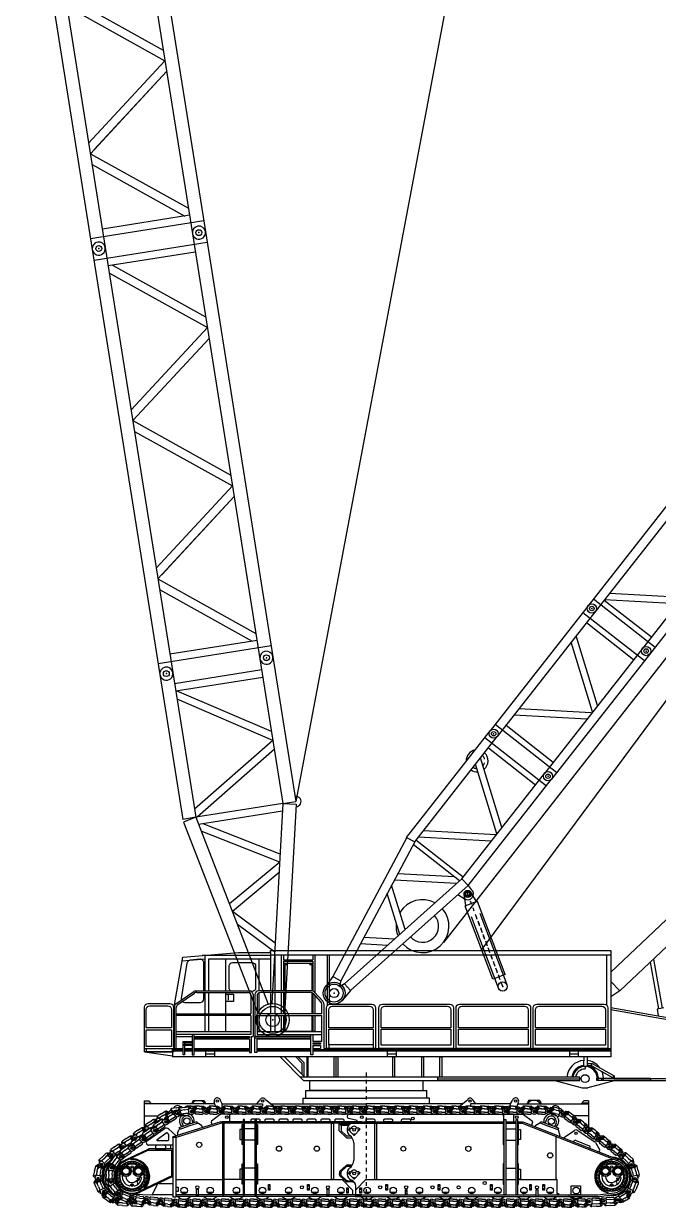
# Model space of a CAD drawing. Header units: millimetres. Extents: x 145 to 546, y 191 to 658.
# Drawn here: x 330.07 to 347.75, y 409.01 to 442.01 of the extents above; entities that cross this region are included whole.
import ezdxf

# ---------------------------------------------------------------- set-up
doc = ezdxf.new("R2010")
doc.units = ezdxf.units.MM
doc.linetypes.add('CENTER', pattern=[50.8, 31.75, -6.35, 6.35, -6.35])
doc.linetypes.add('HIDDEN2', pattern=[0.1875, 0.125, -0.0625])
doc.layers.add('Centerline', color=7, linetype='CENTER')

# ---------------------------------------------------------------- blocks, each defined once
blk = doc.blocks.new('DEMAG CC8800 PLATFORM SV')
for p, q in [((14248, 9592), (7060, 2779)), ((10868, 7145), (6812, 3301)), ((-5350, 2390), (-5114, 3719)), ((-5132, 3619), (-4490, 3672)), ((-5114, 3719), (-3568, 3846)), ((-2673, 3764), (-4572, 3764)), ((-4490, 2778), (-4490, 3764)), ((-2673, 3667), (-4397, 3667)), ((-4397, 3667), (-4397, 2778)), ((-3925, 3667), (-3925, 2778)), ((-3568, 3846), (-2673, 3846)), ((-2995, 3667), (-2995, 2778)), ((-2673, 3846), (-2673, 3901)), ((-2673, 3901), (6812, 3901)), ((-2673, 3846), (-2673, 2778)), ((-2673, 3781), (6812, 3781)), ((-2556, 3781), (-2556, 2778)), ((-2308, 3781), (-2308, 3646)), ((-2308, 3646), (-1491, 3646)), ((-1491, 3781), (-1491, 3646)), ((-1093, 3781), (-1093, 2363)), ((-1042, 3781), (-1042, 2401)), ((6694, 3781), (6694, 2381)), ((6812, 3901), (6812, 940)), ((7996, 3666), (8240, 2295)), ((-2308, 3602), (-2308, 2778)), ((-2308, 3602), (-1491, 3602)), ((-2308, 3547), (-1491, 3547)), ((-2308, 3472), (-2276, 3472)), ((-2276, 3515), (-2276, 2778)), ((-2276, 3515), (-2223, 3515)), ((-2223, 3515), (-2223, 3547)), ((-1576, 3515), (-1576, 3547)), ((-1576, 3515), (-1522, 3515)), ((-1522, 3515), (-1522, 2778)), ((-1491, 3602), (-1491, 2773)), ((7905, 3580), (8138, 2276)), ((7060, 2779), (6812, 3041)), ((-5307, 2420), (-4808, 2761)), ((-5253, 2398), (-4786, 2718)), ((-4752, 2778), (-3260, 2778)), ((-4729, 2736), (-3317, 2736)), ((-4490, 2137), (-4490, 2736)), ((-4397, 2736), (-4397, 2137)), ((-3925, 2736), (-3925, 2137)), ((-3855, 2657), (-3855, 2517)), ((-3160, 2678), (-3160, 1506)), ((-3105, 2678), (-3105, 1506)), ((-1523, 2778), (-3005, 2778)), ((-2995, 2724), (-2995, 2137)), ((-1549, 2736), (-2948, 2736)), ((-2673, 2736), (-2673, 2137)), ((-2556, 2736), (-2556, 2137)), ((-2308, 2736), (-2308, 2137)), ((-2276, 2736), (-2276, 2137)), ((-1522, 2732), (-1522, 2137)), ((-1491, 2717), (-1491, 2137)), ((-1267, 2475), (-1475, 2703)), ((-1214, 2487), (-1449, 2746)), ((7060, 2779), (6812, 2609)), ((-5350, 1171), (-5350, 2337)), ((-5297, 1171), (-5297, 2315)), ((-3217, 2636), (-3217, 2137)), ((-3048, 2636), (-3048, 2137)), ((-1241, 2137), (-1241, 2407)), ((6812, 2312), (8392, 2033)), ((-4490, 1642), (-4490, 2092)), ((-4397, 2092), (-4397, 1642)), ((-3925, 2092), (-3925, 1642)), ((-3217, 2092), (-3217, 1566)), ((-3048, 2092), (-3048, 1566)), ((-2995, 2092), (-2995, 1642)), ((-2673, 2092), (-2673, 1642)), ((-2556, 2092), (-2556, 1642)), ((-2308, 2092), (-2308, 1642)), ((-2276, 2092), (-2276, 1642)), ((-1522, 2092), (-1522, 1642)), ((-1491, 2092), (-1491, 1642)), ((-1241, 1370), (-1241, 2092)), ((6812, 2257), (8392, 1978)), ((8284, 2303), (8098, 2269)), ((8098, 2269), (8132, 2079)), ((-5297, 1642), (-3217, 1642)), ((-3217, 1566), (-5297, 1566)), ((-5297, 1506), (-4852, 1506)), ((-4796, 1506), (-3255, 1506)), ((-3205, 1506), (-3160, 1506)), ((-1546, 1506), (-3105, 1506)), ((-3048, 1642), (-1241, 1642)), ((-3048, 1566), (-1241, 1566)), ((-6184, 1171), (-5376, 1171)), ((-6184, 1079), (-5376, 1079)), ((-6184, 1079), (-5405, 971)), ((-6133, 1171), (-6133, 1079)), ((-5413, 1171), (-5413, 1079)), ((-5405, 1079), (-5405, 940)), ((-5376, 1108), (-5102, 1108)), ((-5065, 1108), (-4852, 1108)), ((-4796, 1108), (-3255, 1108)), ((-4475, 1024), (-4237, 1024)), ((-3055, 1108), (-1546, 1108)), ((-1490, 1108), (6812, 1108)), ((-1050, 1270), (-1050, 1171)), ((187, 1270), (187, 1171)), ((592, 1024), (826, 1024)), ((5668, 1024), (5902, 1024)), ((-2407, 940), (-5405, 940)), ((-1756, 282), (-2407, 940)), ((6812, 940), (-2407, 940)), ((-1719, 372), (-2282, 940)), ((-1797, 760), (-1969, 940)), ((-1745, 781), (-1898, 940)), ((-1797, 760), (-1797, 451)), ((-1745, 781), (-1745, 399)), ((-1662, 940), (-1662, 372)), ((-1635, 940), (-1635, 372)), ((-911, 940), (-911, 372)), ((-853, 940), (-853, 372)), ((-796, 940), (-796, 372)), ((6054, 940), (6053, 700)), ((6093, 601), (6111, 672)), ((6153, 940), (6151, 698)), ((6151, 698), (6262, 698)), ((6152, 754), (6288, 754)), ((6262, 698), (6288, 754)), ((6262, 698), (6858, 367)), ((6288, 754), (6905, 412)), ((5946, 372), (-1845, 372)), ((1976, 372), (1976, 282)), ((5946, 282), (5946, 372)), ((6547, 349), (6547, 279)), ((6858, 367), (6905, 412)), ((6858, 367), (6858, 349)), ((6896, 337), (8392, 337)), ((6905, 412), (6905, 349)), ((-1756, 282), (5946, 282)), ((-1577, 0), (-1577, 282)), ((-1577, 0), (1577, 0)), ((1577, 0), (1577, 282)), ((1976, 327), (5946, 327)), ((5251, 282), (6013, 76)), ((6013, 76), (6172, 76)), ((6934, 282), (6172, 76)), ((6896, 281), (8392, 281))]:
    blk.add_line(p, q)
for points in [[(-4532, 2778), (-4532, 3560, 0.438436), (-4640, 3660), (-4910, 3638, 0.345761), (-5000, 3554), (-5157, 2567, 0.109528), (-5154, 2524, 0.109528)], [(-3786, 2778, -0.239187), (-3827, 2859), (-3827, 3467, -0.414214), (-3727, 3567), (-3186, 3567, -0.414214), (-3086, 3467), (-3086, 2859, -0.414214), (-3186, 2759), (-3201, 2759)], [(-5130, 2482, 0.204342), (-5058, 2452), (-4632, 2452, 0.414214), (-4532, 2552), (-4532, 2736)]]:
    blk.add_lwpolyline(points, format="xyb")
for points in [[(-2364, 2778), (-2364, 3781), (-1434, 3781), (-1434, 2730)], [(-2364, 2137), (-2364, 2736)], [(-1434, 2658), (-1434, 2137)], [(-1188, 2420), (-1188, 1171), (6812, 1171), (6812, 1135), (-1490, 1135)], [(-3217, 2092), (-5297, 2092), (-5297, 2137), (-3217, 2137)], [(-1241, 2137), (-3048, 2137)], [(-3048, 2092), (-1241, 2092)], [(-1434, 2092), (-1434, 1642), (-2364, 1642), (-2364, 2092)], [(-3255, 1436), (-4796, 1436), (-4796, 1473), (-3255, 1473)], [(-3255, 1506), (-3255, 1473)], [(-3255, 1436), (-3255, 1057), (-3205, 1057), (-3205, 1506)], [(-1546, 1436), (-3055, 1436), (-3055, 1057), (-3105, 1057), (-3105, 1506)], [(-3105, 1473), (-1546, 1473)], [(-1490, 1253), (-1490, 997), (-1546, 997), (-1546, 1565), (-1490, 1565), (-1490, 1370)], [(-1241, 1370), (-1490, 1370)], [(-1490, 1328), (-1490, 1288)], [(-1490, 1328), (-1277, 1328)], [(-1277, 1328), (-1277, 1288)], [(-5102, 1135), (-5376, 1135), (-5376, 1171), (-5102, 1171)], [(-5065, 1171), (-4852, 1171)], [(-4852, 1135), (-5065, 1135)], [(-4796, 1171), (-3255, 1171)], [(-3255, 1135), (-4796, 1135)], [(-3055, 1171), (-1546, 1171)], [(-1546, 1135), (-3055, 1135)], [(-1277, 1288), (-1490, 1288)], [(-1490, 1253), (-1277, 1253)], [(-1490, 1171), (-1469, 1171)], [(-1490, 1171), (-1277, 1171)], [(-1277, 1253), (-1277, 1171)]]:
    blk.add_lwpolyline(points)
for points in [[(-3918, 2682), (-3707, 2682), (-3707, 2481), (-3918, 2481)], [(-6139, 1695), (-5431, 1695), (-5431, 1226), (-6139, 1226)], [(-1050, 1707), (187, 1707), (187, 1270), (-1050, 1270)], [(412, 1707), (2356, 1707), (2356, 1269), (412, 1269)], [(2563, 1707), (4508, 1707), (4508, 1269), (2563, 1269)], [(4715, 1707), (6659, 1707), (6659, 1269), (4715, 1269)], [(-5102, 1370), (-5065, 1370), (-5065, 997), (-5102, 997)], [(-5065, 1370), (-4852, 1370), (-4852, 1328), (-5065, 1328)], [(-4852, 997), (-4796, 997), (-4796, 1565), (-4852, 1565)], [(-5065, 1288), (-4852, 1288), (-4852, 1253), (-5065, 1253)], [(-4475, 1108), (-4237, 1108), (-4237, 940), (-4475, 940)], [(592, 1108), (826, 1108), (826, 940), (592, 940)], [(5668, 1108), (5902, 1108), (5902, 940), (5668, 940)], [(736, 940), (779, 940), (779, 372), (736, 372)], [(1542, 940), (1589, 940), (1589, 372), (1542, 372)], [(2048, 940), (2097, 940), (2097, 372), (2048, 372)], [(6423, 349), (7917, 349), (7917, 279), (6423, 279)]]:
    blk.add_lwpolyline(points, close=True)
for points in [[(-6084, 2425), (-5476, 2425, -0.414214), (-5376, 2325), (-5376, 1079), (-6184, 1079), (-6184, 2325, -0.414214)], [(-6039, 2362), (-5530, 2362, -0.414214), (-5430, 2262), (-5430, 1749), (-6139, 1749), (-6139, 2262, -0.414214)], [(-1011, 2406), (152, 2406, -0.414214), (252, 2306), (252, 1171), (-1111, 1171), (-1111, 2306, -0.414214)], [(-950, 2352), (87, 2352, -0.414214), (187, 2252), (187, 1751), (-1050, 1751), (-1050, 2252, -0.414214)], [(446, 2407), (2325, 2407, -0.414214), (2425, 2307), (2425, 1171), (346, 1171), (346, 2307, -0.414214)], [(512, 2351), (2254, 2351, -0.414214), (2354, 2251), (2354, 1751), (412, 1751), (412, 2251, -0.414214)], [(2597, 2407), (4476, 2407, -0.414214), (4576, 2307), (4576, 1171), (2497, 1171), (2497, 2307, -0.414214)], [(2663, 2351), (4405, 2351, -0.414214), (4505, 2251), (4505, 1751), (2563, 1751), (2563, 2251, -0.414214)], [(4748, 2407), (6627, 2407, -0.414214), (6727, 2307), (6727, 1171), (4648, 1171), (4648, 2307, -0.414214)], [(4814, 2351), (6557, 2351, -0.414214), (6657, 2251), (6657, 1751), (4714, 1751), (4714, 2251, -0.414214)]]:
    blk.add_lwpolyline(points, format="xyb", close=True)
for centre, radius in [((3797, 2900), 129), ((-900, 2715), 126), ((-2611, 1969), 188), ((6093, 332), 110)]:
    blk.add_circle(centre, radius)
for centre, radius, start, end in [((-4752, 2678), 100, 90, 124.4122), ((-4729, 2636), 100, 90, 124.4122), ((-3317, 2636), 100, 0, 90), ((-3260, 2678), 100, 0, 90), ((-3005, 2678), 100, 90, 180), ((-2948, 2636), 100, 90, 180), ((-1549, 2636), 100, 42.3238, 90), ((-1523, 2678), 100, 42.3238, 90), ((-5250, 2337), 100, 124.4122, 180), ((-5197, 2315), 100, 124.4122, 180), ((-1341, 2407), 100, 0, 42.3238), ((-1288, 2420), 100, 0, 42.3238), ((6093, 332), 509, 94.3987, 175.4996), ((6093, 332), 370, 96.0867, 173.8027), ((6093, 332), 340, 350.9917, 173.2581), ((6093, 332), 370, 351.7218, 80.8603), ((6093, 332), 509, 36.5386, 83.2896), ((6093, 332), 268, 90, 171.4383), ((6093, 332), 509, 353.9928, 23.0669)]:
    blk.add_arc(centre, radius, start, end)
for p in [(-900, 2715), (3797, 2900), (-2611, 1969)]:
    blk.add_point(p)
at = {"layer": 'Centerline'}
blk.add_line((0, 0), (0, 589), dxfattribs=at)
blk = doc.blocks.new('DEMAG CC8800 TRACK')
for p, q in [((32565, 29626), (3860, 34523)), ((12127, 45974), (7757, 39039)), ((19413, 52838), (30621, 33057)), ((75629, 55312), (29048, 55312)), ((32565, -19832), (32565, 29626)), ((75629, 29197), (37244, 29197)), ((42808, 29197), (42808, 23010)), ((75629, 55312), (122209, 55312)), ((75629, 29197), (114013, 29197)), ((108450, 29197), (108450, 23010)), ((118693, 29626), (147397, 34523)), ((118693, -19832), (118693, 29626)), ((131844, 52838), (120637, 33057)), ((139130, 45974), (143500, 39039)), ((151380, 31861), (165179, 24840)), ((15347, 0), (-15347, 0)), ((32565, -19832), (6821, -27646)), ((75629, -8273), (32565, -8273)), ((75629, -29832), (42565, -29832)), ((75629, -8273), (118693, -8273)), ((75629, -29832), (108693, -29832)), ((118693, -19832), (144437, -27646)), ((166604, 0), (135910, 0))]:
    blk.add_line(p, q)
for centre in [(0, 0), (151257, 0)]:
    blk.add_circle(centre, 15347)
for centre, radius, start, end in [((-9164, 49701), 20000, 296.8753805, 327.7845674), ((29048, 35312), 20000, 90.0000003, 147.7845674), ((37244, 36809), 7612, 209.5350103, 270.0000003), ((114013, 36809), 7612, 270.0000003, 330.46499), ((122209, 35312), 20000, 32.2154324, 90.0000003), ((151257, 0), 28475, 250.0869774, 65.3347237), ((160421, 49701), 20000, 212.2154324, 243.1246193), ((42565, -19832), 10000, 180.0000021, 270.0000003), ((108693, -19832), 10000, 270.0000003, 0.0000021)]:
    blk.add_arc(centre, radius, start, end)
blk = doc.blocks.new('DEMAG CC8800 TRACTOR SV')
for p, q in [((-1687, -214), (-1687, 0)), ((-1687, 0), (1687, 0)), ((0, 0), (-1577, 0)), ((1687, -214), (1687, 0)), ((-6189, -283), (-6189, -1043)), ((-6189, -283), (-6062, -283)), ((-6062, -283), (-5987, -371)), ((-4831, -281), (-4871, -371)), ((-4760, -281), (-4871, -371)), ((-4831, -281), (-4517, -281)), ((-4589, -281), (-4477, -371)), ((-4517, -281), (-4477, -371)), ((-4203, -437), (-4240, -321)), ((-4016, -369), (-4068, -277)), ((-3052, -369), (-2963, -260)), ((-2592, -437), (-2814, -261)), ((-1758, -369), (-1758, -214)), ((-1758, -214), (0, -214)), ((1758, -214), (0, -214)), ((1758, -369), (1758, -214)), ((2592, -437), (2814, -261)), ((3052, -369), (2963, -260)), ((4016, -369), (4068, -277)), ((4203, -437), (4240, -321)), ((4517, -281), (4477, -371)), ((4589, -281), (4477, -371)), ((4831, -281), (4517, -281)), ((4760, -281), (4871, -371)), ((4831, -281), (4871, -371)), ((6062, -283), (5987, -371)), ((6189, -283), (6062, -283)), ((6189, -283), (6189, -1043)), ((-6189, -352), (-6003, -352)), ((-4224, -371), (-6189, -371)), ((-5715, -651), (-5817, -719)), ((-5715, -651), (-5614, -583)), ((-5677, -708), (-5593, -652)), ((-5589, -575), (-5585, -634)), ((-5584, -645), (-5528, -592)), ((-5558, -683), (-5584, -645)), ((-5563, -579), (-5543, -588)), ((-5487, -580), (-5518, -605)), ((-5401, -569), (-5478, -571)), ((-5462, -537), (-5470, -558)), ((-5447, -516), (-5408, -561)), ((-5304, -480), (-5424, -504)), ((-5400, -573), (-5401, -569)), ((-5290, -547), (-5364, -562)), ((-5304, -480), (-5184, -455)), ((-5290, -547), (-5247, -538)), ((-5158, -457), (-5167, -486)), ((-5135, -471), (-5127, -479)), ((-5048, -462), (-5051, -467)), ((-5029, -444), (-5019, -461)), ((-4881, -437), (-5004, -437)), ((-4881, -437), (-4759, -437)), ((-4016, -448), (-4016, -369)), ((-4016, -369), (-2900, -369)), ((-2900, -426), (-2922, -442)), ((-2900, -369), (-2900, -426)), ((-2679, -369), (0, -369)), ((-2414, -441), (-2527, -441)), ((-2017, -441), (-2130, -441)), ((-1620, -441), (-1732, -441)), ((-1222, -441), (-1335, -441)), ((-825, -441), (-937, -441)), ((-427, -441), (-540, -441)), ((-30, -441), (-142, -441)), ((2679, -369), (0, -369)), ((255, -441), (367, -441)), ((652, -441), (765, -441)), ((1050, -441), (1162, -441)), ((1447, -441), (1560, -441)), ((1845, -441), (1957, -441)), ((2242, -441), (2354, -441)), ((2639, -441), (2752, -441)), ((4016, -369), (2900, -369)), ((2900, -369), (2900, -426)), ((2900, -426), (2915, -437)), ((3037, -441), (3149, -441)), ((3434, -441), (3547, -441)), ((3832, -441), (3944, -441)), ((4016, -437), (4016, -369)), ((4224, -371), (6189, -371)), ((6189, -352), (6003, -352)), ((-6189, -704), (-5795, -704)), ((-6163, -970), (-6109, -995)), ((-6046, -879), (-6146, -950)), ((-6007, -935), (-6089, -993)), ((-6077, -985), (-6068, -998)), ((-6046, -879), (-5947, -808)), ((-6007, -935), (-5924, -876)), ((-5936, -885), (-5927, -898)), ((-5922, -799), (-5916, -858)), ((-5915, -868), (-5861, -814)), ((-5877, -922), (-5915, -868)), ((-5896, -802), (-5876, -810)), ((-5847, -813), (-5867, -848)), ((-5772, -770), (-5842, -801)), ((-5841, -764), (-5840, -786)), ((-5835, -738), (-5781, -765)), ((-5741, -816), (-5772, -770)), ((-5677, -708), (-5761, -764)), ((-5749, -756), (-5740, -770)), ((-5623, -790), (-5649, -808)), ((-5623, -790), (-5621, -789)), ((-5606, -661), (-5597, -674)), ((-4052, -872), (-5303, -1267)), ((-4037, -914), (-5303, -1314)), ((-5216, -1028), (-4970, -951)), ((-5139, -892), (-5106, -994)), ((-4725, -873), (-4970, -951)), ((-4712, -919), (-4956, -996)), ((-4867, -806), (-4834, -908)), ((-4725, -873), (-4711, -918)), ((-4590, -982), (-4678, -923)), ((-4328, -885), (-4303, -951)), ((-4078, -667), (-4320, -855)), ((784, -661), (-4062, -661)), ((-4052, -872), (-4037, -914)), ((-3909, -870), (-4037, -870)), ((-4037, -870), (-4037, -914)), ((-3909, -914), (-4037, -914)), ((-3438, -870), (-3950, -870)), ((-3438, -914), (-3950, -914)), ((-3579, -870), (-3865, -870)), ((-3579, -914), (-3865, -914)), ((-3812, -681), (-3832, -661)), ((-3804, -870), (-3804, -700)), ((-3108, -870), (-3394, -870)), ((-3108, -914), (-3394, -914)), ((-132, -870), (-3064, -870)), ((-132, -914), (-3064, -914)), ((-708, -978), (-766, -925)), ((-766, -925), (-442, -925)), ((-766, -925), (-766, -1108)), ((-537, -978), (-708, -978)), ((-708, -978), (-708, -1106)), ((-537, -914), (-537, -978)), ((-256, -837), (-495, -776)), ((-481, -661), (4365, -661)), ((-419, -914), (3838, -914)), ((-358, -870), (3838, -870)), ((-358, -914), (-358, -870)), ((-256, -870), (-256, -837)), ((-256, -870), (-256, -914)), ((3783, -661), (3818, -690)), ((3818, -690), (3818, -870)), ((3882, -870), (4168, -870)), ((3882, -914), (4168, -914)), ((4107, -870), (4107, -700)), ((4115, -681), (4135, -661)), ((4212, -870), (4341, -870)), ((4212, -914), (4341, -914)), ((4341, -870), (4341, -914)), ((4355, -872), (4341, -914)), ((4341, -914), (7004, -1963)), ((4355, -872), (7019, -1921)), ((4381, -667), (4623, -855)), ((4631, -885), (4601, -964)), ((4712, -976), (4699, -1007)), ((4717, -969), (4832, -903)), ((4844, -902), (5094, -1001)), ((4871, -863), (4854, -907)), ((4871, -863), (5111, -957)), ((5017, -805), (4978, -905)), ((5350, -1052), (5111, -957)), ((5283, -910), (5243, -1010)), ((6189, -704), (5795, -704)), ((-6693, -1339), (-6594, -1268)), ((-6569, -1259), (-6563, -1318)), ((-6562, -1329), (-6508, -1274)), ((-6543, -1262), (-6523, -1271)), ((-6496, -1274), (-6515, -1310)), ((-6491, -1225), (-6490, -1247)), ((-6423, -1229), (-6491, -1263)), ((-6486, -1200), (-6432, -1225)), ((-6480, -1366), (-6414, -1319)), ((-6480, -1366), (-6414, -1319)), ((-6369, -1109), (-6469, -1180)), ((-6370, -1303), (-6423, -1229)), ((-6330, -1165), (-6412, -1223)), ((-6400, -1215), (-6391, -1228)), ((-6369, -1109), (-6270, -1038)), ((-6330, -1165), (-6247, -1106)), ((-6273, -1245), (-6324, -1281)), ((-6273, -1245), (-6256, -1233)), ((-6259, -1115), (-6250, -1128)), ((-6245, -1028), (-6239, -1088)), ((-6238, -1098), (-6184, -1044)), ((-6191, -1164), (-6238, -1098)), ((-6219, -1032), (-6199, -1040)), ((-6173, -1045), (-6192, -1081)), ((-6189, -1030), (-6168, -1030)), ((-6168, -996), (-6167, -1017)), ((-6100, -1000), (-6168, -1033)), ((-6157, -1136), (-6126, -1114)), ((-6156, -1135), (-6126, -1114)), ((-6104, -1396), (-5634, -1064)), ((-6056, -1060), (-6100, -1000)), ((-5950, -1015), (-5988, -1043)), ((-5950, -1015), (-5941, -1009)), ((-5833, -1365), (-5576, -1180)), ((-5549, -1182), (-5521, -1213)), ((-5516, -1227), (-5517, -1381)), ((-5507, -1074), (-5303, -1267)), ((-5303, -1267), (-5391, -1295)), ((-5390, -1314), (-5391, -1295)), ((-5303, -1314), (-5303, -1267)), ((-5263, -1217), (-5252, -1251)), ((-5262, -1190), (-5225, -1096)), ((-5216, -1028), (-5202, -1073)), ((-5200, -1073), (-4956, -996)), ((-4575, -1003), (-4565, -1034)), ((-3108, -1068), (-3394, -1068)), ((-760, -1122), (-566, -1312)), ((-702, -1120), (-566, -1253)), ((-538, -1265), (-445, -1265)), ((-484, -1057), (-501, -1083)), ((-499, -1099), (-353, -1242)), ((-473, -1052), (-402, -1052)), ((-391, -1058), (-378, -1078)), ((-189, -1099), (-335, -1242)), ((-297, -1058), (-310, -1078)), ((-215, -1052), (-286, -1052)), ((-204, -1057), (-187, -1083)), ((3882, -1068), (4168, -1068)), ((5343, -1099), (5094, -1001)), ((5283, -2457), (5283, -1285)), ((5350, -1052), (5333, -1095)), ((5389, -1230), (5351, -1108)), ((5388, -1247), (5378, -1275)), ((5488, -1318), (5811, -1104)), ((5869, -1104), (6365, -1427)), ((6189, -1030), (6168, -1030)), ((-7017, -1569), (-7117, -1640)), ((-6977, -1625), (-7060, -1684)), ((-7017, -1569), (-6917, -1499)), ((-6977, -1625), (-6895, -1567)), ((-6920, -1706), (-6828, -1640)), ((-6907, -1575), (-6898, -1589)), ((-6893, -1489), (-6887, -1549)), ((-6886, -1559), (-6832, -1505)), ((-6820, -1651), (-6886, -1559)), ((-6867, -1493), (-6847, -1501)), ((-6820, -1505), (-6839, -1541)), ((-6815, -1456), (-6814, -1477)), ((-6746, -1460), (-6815, -1493)), ((-6810, -1430), (-6756, -1455)), ((-6804, -1596), (-6738, -1549)), ((-6804, -1596), (-6738, -1549)), ((-6693, -1339), (-6793, -1410)), ((-6088, -1645), (-6758, -1959)), ((-6685, -1546), (-6746, -1460)), ((-6654, -1395), (-6736, -1453)), ((-6724, -1445), (-6714, -1458)), ((-6596, -1475), (-6689, -1541)), ((-6654, -1395), (-6571, -1337)), ((-6596, -1475), (-6554, -1445)), ((-6583, -1345), (-6574, -1358)), ((-6506, -1408), (-6562, -1329)), ((-6088, -1645), (-6076, -1667)), ((-5390, -1527), (-6072, -1527)), ((-5537, -1401), (-5822, -1401)), ((-5463, -1527), (-5463, -1623)), ((-3108, -1386), (-3394, -1386)), ((-538, -1323), (-395, -1323)), ((-355, -1463), (-355, -1945)), ((3882, -1386), (4168, -1386)), ((5774, -1420), (5771, -1430)), ((5844, -1391), (6206, -1542)), ((6235, -1610), (6234, -1612)), ((6382, -1446), (6493, -1644)), ((-7144, -1735), (-7162, -1771)), ((-7139, -1686), (-7138, -1708)), ((-7070, -1690), (-7139, -1723)), ((-7134, -1660), (-7080, -1686)), ((-7128, -1826), (-7062, -1780)), ((-6995, -1796), (-7070, -1690)), ((-7048, -1675), (-7038, -1689)), ((-6995, -1796), (-7038, -1852)), ((-6920, -1706), (-7012, -1771)), ((-6887, -1752), (-6947, -1794)), ((-6887, -1752), (-6883, -1749)), ((-6076, -1667), (-6747, -1981)), ((-6565, -1902), (-6563, -1930)), ((6496, -1689), (6487, -1712)), ((6844, -1925), (6843, -1946)), ((7019, -1921), (7002, -1963)), ((-3108, -2167), (-3394, -2167)), ((-751, -2281), (-751, -2313)), ((-561, -2088), (-738, -2251)), ((-712, -2288), (-712, -2313)), ((-551, -2122), (-699, -2259)), ((-391, -2078), (-534, -2078)), ((-524, -2111), (-414, -2111)), ((-484, -2276), (-501, -2301)), ((-473, -2270), (-402, -2270)), ((-391, -2276), (-378, -2296)), ((-297, -2276), (-310, -2296)), ((-215, -2270), (-286, -2270)), ((-204, -2276), (-187, -2301)), ((3882, -2167), (4168, -2167)), ((-6392, -2527), (-6380, -2622)), ((-6375, -2504), (-6361, -2503)), ((-5402, -2370), (-6338, -2819)), ((-5390, -2395), (-6336, -2846)), ((-6274, -2423), (-6309, -2420)), ((-5969, -2909), (-5822, -2616)), ((-5786, -2593), (-5395, -2593)), ((-5390, -2395), (-5402, -2370)), ((-5303, -2481), (-4007, -2481)), ((-3464, -2485), (-3964, -2485)), ((-3464, -2485), (-3438, -2485)), ((-3394, -2485), (-3108, -2485)), ((-3064, -2485), (-676, -2485)), ((-751, -2345), (-751, -2313)), ((-561, -2538), (-738, -2375)), ((-712, -2338), (-712, -2313)), ((-551, -2504), (-699, -2368)), ((-676, -2485), (-384, -2775)), ((-358, -2548), (-534, -2548)), ((-524, -2515), (-379, -2515)), ((-499, -2318), (-353, -2461)), ((-391, -2548), (-358, -2548)), ((-189, -2318), (-335, -2461)), ((-299, -2772), (-13, -2481)), ((-13, -2481), (3812, -2481)), ((3882, -2481), (4168, -2481)), ((3882, -2485), (4168, -2485)), ((4238, -2481), (5309, -2481)), ((5309, -2481), (5283, -2457)), ((5309, -2481), (5309, -2873)), ((6970, -2527), (6981, -2622)), ((6987, -2504), (7000, -2503)), ((7088, -2423), (7052, -2420)), ((-6502, -2886), (-5969, -2909)), ((-6193, -2716), (-6173, -2735)), ((-5390, -2909), (-5969, -2909)), ((-132, -2909), (-5303, -2909)), ((-132, -2951), (-5303, -2951)), ((-5155, -2836), (-5004, -2836)), ((-4427, -2836), (-4275, -2836)), ((-3698, -2836), (-3547, -2836)), ((-2970, -2836), (-2818, -2836)), ((-2728, -2658), (-2687, -2658)), ((-2728, -2736), (-2687, -2736)), ((-2241, -2836), (-2090, -2836)), ((-1637, -2658), (-1596, -2658)), ((-1637, -2736), (-1596, -2736)), ((-1513, -2836), (-1362, -2836)), ((-785, -2836), (-633, -2836)), ((-546, -2749), (-505, -2749)), ((-546, -2827), (-505, -2827)), ((-384, -2775), (-384, -2909)), ((-299, -2909), (-311, -2951)), ((-311, -2951), (6498, -2951)), ((-299, -2909), (-299, -2667)), ((-299, -2909), (4732, -2909)), ((-182, -2749), (-141, -2749)), ((-182, -2827), (-141, -2827)), ((-56, -2836), (95, -2836)), ((545, -2658), (586, -2658)), ((545, -2736), (586, -2736)), ((672, -2836), (823, -2836)), ((1089, -2797), (1130, -2797)), ((1089, -2876), (1130, -2876)), ((1401, -2836), (1552, -2836)), ((2002, -2658), (2043, -2658)), ((2002, -2736), (2043, -2736)), ((2129, -2836), (2280, -2836)), ((2857, -2836), (3009, -2836)), ((3460, -2658), (3501, -2658)), ((3460, -2736), (3501, -2736)), ((3586, -2836), (3737, -2836)), ((4314, -2836), (4465, -2836)), ((4551, -2658), (4592, -2658)), ((4551, -2736), (4592, -2736)), ((4773, -2909), (6449, -2909)), ((4917, -2658), (4958, -2658)), ((4917, -2736), (4958, -2736)), ((5043, -2836), (5194, -2836)), ((5309, -2873), (5353, -2873)), ((5353, -2873), (5353, -2909)), ((5639, -2909), (5639, -2951)), ((6449, -2909), (6830, -2860)), ((6498, -2951), (6879, -2902)), ((6728, -2833), (6729, -2854)), ((-6948, -3049), (-7028, -3044)), ((-6907, -3130), (-6983, -3138)), ((-6963, -3169), (-6974, -3150)), ((-6903, -2999), (-6966, -2975)), ((-6945, -3188), (-6913, -3138)), ((-6798, -3204), (-6920, -3196)), ((-6900, -3009), (-6907, -3130)), ((-6881, -3031), (-6901, -3030)), ((-6794, -3135), (-6895, -3129)), ((-6880, -3130), (-6879, -3114)), ((-6798, -3204), (-6676, -3211)), ((-6794, -3135), (-6693, -3141)), ((-6708, -3140), (-6707, -3124)), ((-6679, -3103), (-6681, -3143)), ((-6681, -3143), (-6607, -3160)), ((-6650, -3206), (-6677, -3152)), ((-6630, -3189), (-6618, -3172)), ((-6596, -3154), (-6558, -3138)), ((-6510, -3153), (-6586, -3162)), ((-6566, -3193), (-6577, -3174)), ((-6548, -3212), (-6516, -3162)), ((-6401, -3227), (-6524, -3220)), ((-6508, -3106), (-6510, -3153)), ((-6456, -3155), (-6498, -3153)), ((-6483, -3154), (-6483, -3144)), ((-6401, -3227), (-6279, -3235)), ((-6254, -3230), (-6280, -3176)), ((-6259, -3173), (-6210, -3184)), ((-6233, -3213), (-6221, -3195)), ((-6199, -3178), (-6195, -3176))]:
    blk.add_line(p, q)
for points in [[(-4007, -870), (-4007, -2907), (-3964, -2907), (-3964, -870)], [(235, -2481), (235, -914)], [(279, -914), (279, -2481)]]:
    blk.add_lwpolyline(points)
for points in [[(-3464, -943), (-3438, -943), (-3438, -1509), (-3464, -1509)], [(-3394, -805), (-3438, -805), (-3438, -2907), (-3394, -2907)], [(-3064, -805), (-3108, -805), (-3108, -2907), (-3064, -2907)], [(-3064, -943), (-3038, -943), (-3038, -1509), (-3064, -1509)], [(-971, -914), (-920, -914), (-920, -2485), (-971, -2485)], [(3838, -943), (3812, -943), (3812, -1509), (3838, -1509)], [(3838, -805), (3882, -805), (3882, -2907), (3838, -2907)], [(4168, -805), (4212, -805), (4212, -2907), (4168, -2907)], [(4238, -943), (4212, -943), (4212, -1509), (4238, -1509)], [(-5303, -1314), (-5390, -1314), (-5390, -2960), (-5303, -2960)], [(-3464, -1091), (-3523, -1091), (-3523, -1368), (-3464, -1368)], [(4238, -1091), (4297, -1091), (4297, -1368), (4238, -1368)], [(-6076, -1667), (-5390, -1667), (-5390, -1623), (-6076, -1623)], [(-5424, -1667), (-5390, -1667), (-5390, -2370), (-5424, -2370)], [(-5424, -1739), (-5390, -1739), (-5390, -1890), (-5424, -1890)], [(-5424, -2206), (-5390, -2206), (-5390, -2357), (-5424, -2357)], [(-3464, -2190), (-3523, -2190), (-3523, -2467), (-3464, -2467)], [(-3464, -2042), (-3438, -2042), (-3438, -2608), (-3464, -2608)], [(-3064, -2042), (-3038, -2042), (-3038, -2608), (-3064, -2608)], [(3838, -2042), (3812, -2042), (3812, -2608), (3838, -2608)], [(4238, -2042), (4212, -2042), (4212, -2608), (4238, -2608)], [(4238, -2190), (4297, -2190), (4297, -2467), (4238, -2467)], [(-2728, -2619), (-2687, -2619), (-2687, -2775), (-2728, -2775)], [(-1637, -2619), (-1596, -2619), (-1596, -2775), (-1637, -2775)], [(545, -2619), (586, -2619), (586, -2775), (545, -2775)], [(2002, -2619), (2043, -2619), (2043, -2775), (2002, -2775)], [(3460, -2619), (3501, -2619), (3501, -2775), (3460, -2775)], [(4551, -2619), (4592, -2619), (4592, -2775), (4551, -2775)], [(4917, -2619), (4958, -2619), (4958, -2775), (4917, -2775)], [(-5303, -2697), (-5241, -2697), (-5241, -2814), (-5303, -2814)], [(-4734, -2754), (-4686, -2754), (-4686, -2940), (-4734, -2940)], [(-1095, -2754), (-1047, -2754), (-1047, -2940), (-1095, -2940)], [(-546, -2710), (-505, -2710), (-505, -2866), (-546, -2866)], [(-182, -2710), (-141, -2710), (-141, -2866), (-182, -2866)], [(1089, -2759), (1130, -2759), (1130, -2914), (1089, -2914)], [(4732, -2759), (4773, -2759), (4773, -2951), (4732, -2951)], [(5705, -2661), (5963, -2661), (5963, -2909), (5705, -2909)]]:
    blk.add_lwpolyline(points, close=True)
blk.add_lwpolyline([(-3108, -870), (-3210, -870), (-3210, -819, -0.414214), (-3184, -793), (-2993, -793, -0.414214), (-2967, -819), (-2967, -870), (-3064, -870)], format="xyb")
for points in [[(-2794, -793), (-2604, -793, -0.414214), (-2578, -819), (-2578, -870), (-2821, -870), (-2821, -819, -0.414214)], [(-2405, -793), (-2215, -793, -0.414214), (-2189, -819), (-2189, -870), (-2431, -870), (-2431, -819, -0.414214)], [(-2016, -793), (-1826, -793, -0.414214), (-1799, -819), (-1799, -870), (-2042, -870), (-2042, -819, -0.414214)], [(-1627, -793), (-1436, -793, -0.414214), (-1410, -819), (-1410, -870), (-1653, -870), (-1653, -819, -0.414214)], [(-1237, -793), (-1047, -793, -0.414214), (-1021, -819), (-1021, -870), (-1264, -870), (-1264, -819, -0.414214)], [(-848, -793), (-658, -793, -0.414214), (-632, -819), (-632, -870), (-874, -870), (-874, -819, -0.414214)], [(15, -793), (205, -793, -0.414214), (232, -819), (232, -870), (-11, -870), (-11, -819, -0.414214)], [(512, -793), (702, -793, -0.414214), (728, -819), (728, -870), (485, -870), (485, -819, -0.414214)], [(1009, -793), (1199, -793, -0.414214), (1225, -819), (1225, -870), (982, -870), (982, -819, -0.414214)], [(-5878, -1623), (-5588, -1623), (-5588, -1577, 0.414214), (-5638, -1527), (-5828, -1527, 0.414214), (-5878, -1577)]]:
    blk.add_lwpolyline(points, format="xyb", close=True)
for centre, radius in [((-4155, -294), 33.4), ((-2888, -294), 33.4), ((2888, -294), 33.4), ((4155, -294), 33.4), ((-5003, -849), 87), ((-3887, -743), 38.5), ((-128, -744), 37.1), ((1296, -779), 37.1), ((4190, -743), 38.5), ((5150, -858), 87), ((-464, -1096), 12.9), ((-344, -1095), 37.8), ((-344, -1216), 12.9), ((-224, -1096), 12.9), ((5841, -1195), 34.1), ((-4660, -1512), 72.1), ((-2435, -1622), 72.1), ((-1381, -1622), 72.1), ((1029, -1622), 66.6), ((2841, -1624), 72.1), ((-6532, -2395), 424), ((5119, -1808), 72.1), ((6830, -2395), 424), ((-6898, -2276), 28.7), ((-6700, -2247), 151), ((-6700, -2247), 115), ((-6700, -2247), 94.1), ((-6688, -2043), 28.7), ((-6612, -2018), 28.7), ((-6532, -2010), 28.7), ((-6529, -2132), 28.7), ((-6352, -2247), 151), ((-6451, -2018), 28.7), ((-6352, -2247), 115), ((-6352, -2247), 94.1), ((-6375, -2043), 28.7), ((-6165, -2276), 28.7), ((-464, -2314), 12.9), ((-344, -2313), 37.8), ((-224, -2314), 12.9), ((6464, -2276), 28.7), ((6662, -2247), 151), ((6662, -2247), 115), ((6662, -2247), 94.1), ((6673, -2043), 28.7), ((6750, -2018), 28.7), ((6830, -2010), 28.7), ((6832, -2132), 28.7), ((7010, -2247), 151), ((6910, -2018), 28.7), ((7010, -2247), 115), ((7010, -2247), 94.1), ((6987, -2043), 28.7), ((7196, -2276), 28.7), ((-6915, -2355), 28.7), ((-6915, -2435), 28.7), ((-6898, -2514), 28.7), ((-6865, -2588), 28.7), ((-6818, -2653), 28.7), ((-6533, -2652), 22.9), ((-6364, -2458), 22.9), ((-6245, -2653), 28.7), ((-6198, -2588), 28.7), ((-6165, -2514), 28.7), ((-6148, -2355), 28.7), ((-6148, -2435), 28.7), ((-344, -2435), 12.9), ((3297, -2577), 42.6), ((6447, -2355), 28.7), ((6447, -2435), 28.7), ((6464, -2514), 28.7), ((6496, -2588), 28.7), ((6544, -2653), 28.7), ((6829, -2652), 22.9), ((6998, -2458), 22.9), ((7116, -2653), 28.7), ((7164, -2588), 28.7), ((7196, -2514), 28.7), ((7213, -2355), 28.7), ((7213, -2435), 28.7), ((-6758, -2707), 28.7), ((-6688, -2747), 28.7), ((-6612, -2772), 28.7), ((-6532, -2780), 28.7), ((-6451, -2772), 28.7), ((-6375, -2747), 28.7), ((-6305, -2707), 28.7), ((-5079, -2787), 90.3), ((-4713, -2697), 42.6), ((-4351, -2787), 90.3), ((-3623, -2787), 90.3), ((-2894, -2787), 90.3), ((-2166, -2787), 90.3), ((-1798, -2697), 42.6), ((-1437, -2787), 90.3), ((-1074, -2697), 42.6), ((-709, -2787), 90.3), ((19, -2787), 90.3), ((383, -2697), 42.6), ((748, -2787), 90.3), ((1108, -2697), 42.6), ((1476, -2787), 90.3), ((1842, -2697), 42.6), ((2205, -2787), 90.3), ((2570, -2697), 42.6), ((2933, -2787), 90.3), ((3661, -2787), 90.3), ((4390, -2787), 90.3), ((4752, -2697), 42.6), ((5118, -2787), 90.3), ((5845, -2788), 95.6), ((6604, -2707), 28.7), ((6673, -2747), 28.7), ((6750, -2772), 28.7), ((6830, -2780), 28.7), ((6910, -2772), 28.7), ((6987, -2747), 28.7), ((7056, -2707), 28.7), ((-6988, -3047), 40.3)]:
    blk.add_circle(centre, radius)
for centre, radius, start, end in [((-4155, -294), 89, 10.6273, 197.6324), ((-2888, -294), 81.6, 23.4744, 155.3897), ((2888, -294), 81.6, 24.6103, 156.5256), ((4155, -294), 89, 342.3676, 169.3727), ((-5584, -627), 52.5, 65.86, 123.6445), ((-5604, -636), 20, 303.6445, 4.1095), ((-5469, -662), 74.8, 126.2039, 188.2674), ((-5522, -540), 52.5, 245.86, 276.7692), ((-5469, -662), 40.3, 90.9864, 158.7178), ((-5469, -662), 40.3, 90.9864, 158.7178), ((-5519, -539), 52.5, 308.414, 339.3231), ((-5413, -556), 52.5, 101.5386, 159.3231), ((-5393, -548), 20, 221.0736, 273.9392), ((-5267, -540), 118, 45.6236, 157.4535), ((-5003, -849), 209, 346.6275, 228.4301), ((-5173, -507), 52.5, 43.754, 101.5386), ((-5004, -490), 52.5, 90, 147.7846), ((-4759, -490), 52.5, 89.9986, 90), ((5150, -858), 209, 307.5928, 189.3954), ((5267, -540), 118, 22.5465, 134.3764), ((-5800, -882), 74.8, 148.3098, 205.3948), ((-5893, -787), 52.5, 330.5199, 1.4291), ((-5788, -763), 52.5, 123.6445, 181.4291), ((-5800, -882), 40.3, 61.0223, 194.3976), ((-5772, -748), 20, 243.1796, 303.6445), ((-5003, -849), 143, 17.5288, 197.5289), ((-4700, -957), 40, 56.211, 107.5288), ((-4613, -1015), 40, 17.5288, 56.211), ((-4304, -876), 26.3, 127.9236, 201.0042), ((-4062, -687), 26.3, 90, 127.9236), ((-3830, -700), 26.3, 0, 45.1701), ((-344, -1095), 196, 112.512, 233.4259), ((-475, -720), 59.5, 96.0263, 250.3885), ((4134, -700), 26.3, 134.8299, 180), ((4365, -687), 26.3, 52.0764, 90), ((4607, -876), 26.3, 338.9958, 52.0764), ((4724, -981), 13.1, 119.8119, 158.4941), ((4839, -915), 13.1, 68.4941, 119.8119), ((5150, -858), 143, 338.4941, 158.4941), ((-5576, -1146), 100, 46.4814, 125.1843), ((-5564, -1196), 20, 42.3746, 125.708), ((-5536, -1227), 20, 359.5376, 42.3746), ((-5225, -1205), 40, 158.8467, 197.5288), ((-5188, -1111), 40, 107.5288, 158.8467), ((-746, -1108), 20, 180, 225.6357), ((-688, -1106), 20, 180, 225.6357), ((-538, -1225), 40, 225.6357, 270), ((-538, -1283), 40, 225.6357, 270), ((-490, -1090), 13.1, 145.8482, 225.6028), ((-473, -1065), 13.1, 90, 145.8482), ((-618, -1463), 263, 0, 53.4259), ((-344, -1095), 96.7, 26.4961, 153.5039), ((-402, -1065), 13.1, 32.7959, 90), ((-344, -1233), 13.1, 225.6028, 314.3972), ((-286, -1065), 13.1, 90, 147.2041), ((-215, -1065), 13.1, 34.1518, 90), ((-198, -1090), 13.1, 314.3972, 34.1518), ((5339, -1112), 13.1, 17.1762, 68.4941), ((5364, -1238), 26.3, 338.4941, 17.1762), ((5840, -1148), 52.5, 56.915, 123.4304), ((-6060, -1454), 73.6, 127.6005, 259.9022), ((-5822, -1381), 20, 125.708, 270), ((-5537, -1381), 20, 270, 359.5376), ((5823, -1439), 52.5, 67.3013, 158.4941), ((6186, -1591), 52.5, 338.4941, 67.3013), ((6336, -1471), 52.5, 29.318, 56.915), ((6448, -1670), 52.5, 338.4941, 29.318), ((-6830, -2395), 535, 119.6157, 242.934), ((-6532, -2395), 491, 112.7259, 297.5505), ((-6532, -2395), 466, 112.7259, 296.7611), ((-6532, -2395), 494, 316.4699, 93.85), ((-6532, -2395), 466, 316.4699, 93.85), ((-618, -1945), 263, 306.5741, 0), ((6830, -2395), 470, 88.3284, 257.5408), ((6830, -2395), 449, 88.3284, 256.8728), ((6830, -2395), 535, 259.6473, 86.1179), ((6830, -2395), 465, 270, 68.9293), ((6830, -2395), 510, 275.4679, 69.7224), ((-6830, -2395), 510, 129.2406, 237.1521), ((-6830, -2395), 465, 134.8113, 216.3531), ((-6865, -2202), 28.7, 25.6211, 303.7835), ((-6532, -2395), 343, 157.9869, 18.4494), ((-6818, -2137), 28.7, 20.26, 253.5328), ((-6758, -2083), 28.7, 322.0152, 256.9238), ((-6532, -2395), 343, 60.2911, 119.606), ((-6305, -2083), 28.7, 296.459, 211.7469), ((-6245, -2137), 28.7, 305.4038, 146.5651), ((-6198, -2202), 28.7, 261.8459, 130.8762), ((-711, -2281), 40, 132.6205, 180), ((-672, -2288), 40, 132.6205, 180), ((-534, -2118), 40, 90, 132.6205), ((-524, -2151), 40, 90, 132.6205), ((-344, -2313), 196, 126.5741, 248.6611), ((-490, -2308), 13.1, 145.8482, 225.6028), ((-473, -2283), 13.1, 90, 145.8482), ((-344, -2313), 96.7, 26.4961, 153.5039), ((-402, -2283), 13.1, 32.7959, 90), ((-286, -2283), 13.1, 90, 147.2041), ((-215, -2283), 13.1, 34.1518, 90), ((-198, -2308), 13.1, 314.3972, 34.1518), ((6496, -2202), 28.7, 25.6211, 303.7835), ((6830, -2395), 343, 157.9869, 18.4494), ((6544, -2137), 28.7, 20.26, 253.5328), ((6604, -2083), 28.7, 322.0152, 256.9238), ((6830, -2395), 343, 60.2911, 119.606), ((7056, -2083), 28.7, 296.459, 211.7469), ((7116, -2137), 28.7, 305.4038, 146.5651), ((7164, -2202), 28.7, 261.8459, 130.8762), ((-6532, -2395), 273, 172.3504, 255.833), ((-6532, -2395), 171, 181.1366, 313.3934), ((-6532, -2668), 53.8, 18.3105, 161.6895), ((-6532, -2395), 273, 284.167, 350.7797), ((-6405, -2529), 13.1, 6.9063, 133.3934), ((-6372, -2524), 20.4, 98.5162, 182.167), ((-6364, -2458), 45.2, 272.9539, 24.7577), ((-6311, -2433), 13.1, 84.6177, 204.7577), ((-6275, -2437), 13.1, 350.7797, 84.6177), ((-5786, -2633), 40, 90, 153.4387), ((-711, -2345), 40, 180, 227.3795), ((-672, -2338), 40, 180, 227.3795), ((-534, -2508), 40, 227.3795, 270), ((-524, -2475), 40, 227.3795, 270), ((-482, -2667), 184, 0, 68.6611), ((-358, -2508), 40, 270, 290.3325), ((-344, -2451), 13.1, 225.6028, 314.3972), ((6830, -2395), 273, 172.3504, 255.833), ((6830, -2395), 171, 181.1366, 313.3934), ((6830, -2668), 53.8, 18.3105, 161.6895), ((6830, -2395), 273, 284.167, 350.7797), ((6957, -2529), 13.1, 6.9063, 133.3934), ((6990, -2524), 20.4, 98.5162, 182.167), ((6998, -2458), 45.2, 272.9539, 24.7577), ((7051, -2433), 13.1, 84.6177, 204.7577), ((7086, -2437), 13.1, 350.7797, 84.6177), ((-6595, -2647), 13.1, 255.833, 341.6895), ((-6468, -2647), 13.1, 198.3105, 284.167), ((-5079, -2787), 243, 222.5586, 317.4414), ((-4351, -2787), 243, 222.5586, 317.4414), ((-3623, -2787), 243, 222.5586, 317.4414), ((-2894, -2787), 243, 222.5586, 317.4414), ((-2166, -2787), 243, 222.5586, 317.4414), ((-1437, -2787), 243, 222.5586, 317.4414), ((-709, -2787), 243, 222.5586, 317.4414), ((19, -2787), 243, 222.5586, 317.4414), ((748, -2787), 243, 222.5586, 317.4414), ((1476, -2787), 243, 222.5586, 317.4414), ((2205, -2787), 243, 222.5586, 317.4414), ((2933, -2787), 243, 222.5586, 317.4414), ((3661, -2787), 243, 222.5586, 317.4414), ((4390, -2787), 243, 222.5586, 317.4414), ((5118, -2787), 243, 222.5586, 317.4414), ((5845, -2788), 243, 222.5586, 317.4414), ((5845, -2788), 218, 228.385, 311.615), ((6766, -2647), 13.1, 255.833, 341.6895), ((6894, -2647), 13.1, 198.3105, 284.167), ((-7020, -3176), 52.5, 28.7992, 59.7083), ((-6917, -3144), 52.5, 208.7992, 266.5837), ((-6896, -3149), 20, 86.5837, 147.0487), ((-6695, -3161), 20, 26.1187, 86.5837), ((-6673, -3159), 52.5, 266.5837, 324.3683), ((-6575, -3202), 52.5, 113.4591, 144.3683), ((-6623, -3199), 52.5, 28.7992, 59.7083), ((-6591, -3071), 40.3, 270.6119, 338.0067), ((-6591, -3071), 40.3, 270.6119, 338.0067), ((-6520, -3168), 52.5, 208.7992, 266.5837), ((-6591, -3071), 74.8, 291.249, 343.4416), ((-6499, -3173), 20, 86.5837, 147.0487), ((-6298, -3185), 20, 26.1187, 45.7244), ((-6276, -3182), 52.5, 266.5837, 324.3683), ((-6178, -3226), 52.5, 113.4591, 144.3683)]:
    blk.add_arc(centre, radius, start, end)
at = {"extrusion": (0, 0, -1)}
for centre, major_axis, start_param, end_param in [((-6116, -993), (-30.2, 43), -1.015306, -0.006775), ((-5916, -851), (-30.4, 42.9), -0.002412, 1.006119), ((-5936, -860), (-14.1, 14.1), 2.253397, 3.30871), ((-5856, -762), (-37.2, 37.2), 3.777774, 4.317241), ((-5800, -882), (-23.5, 32.8), -1.199576, 1.128263), ((-6563, -1311), (-30.4, 42.9), -0.002412, 1.006119), ((-6583, -1320), (-14.1, 14.1), 2.253397, 3.30871), ((-6447, -1342), (-43.8, 60.6), 4.468455, 5.859955), ((-6503, -1222), (-37.2, 37.2), 3.777774, 4.317241), ((-6542, -1250), (-37.2, 37.2), 2.300179, 2.839646), ((-6447, -1342), (-23.1, 33), 4.704626, 10.987811), ((-6447, -1342), (-23.5, 32.8), -1.56657062869372, 4.716614678485866), ((-6439, -1223), (-30.2, 43), -1.015306, -0.006775), ((-6423, -1207), (-14.1, 14.1), 3.30871, 4.364023), ((-6239, -1081), (-30.4, 42.9), -0.002412, 1.006119), ((-6259, -1090), (-14.1, 14.1), 2.253397, 3.30871), ((-6124, -1113), (-43.8, 60.6), 4.681265, 5.859955), ((-6179, -992), (-37.2, 37.2), 3.777774, 4.317241), ((-6219, -1020), (-37.2, 37.2), 2.300179, 2.839646), ((-6123, -1112), (-23.5, 32.8), 4.680533, 7.814526), ((-6100, -977), (-14.1, 14.1), 3.30871, 4.364023), ((-7086, -1683), (-30.2, 43), -1.015306, -0.006775), ((-6887, -1541), (-30.4, 42.9), -0.002412, 1.006119), ((-6907, -1551), (-14.1, 14.1), 2.253397, 3.30871), ((-6771, -1573), (-43.8, 60.6), 4.244631, 5.859955), ((-6827, -1452), (-37.2, 37.2), 3.777774, 4.317241), ((-6866, -1480), (-37.2, 37.2), 2.300179, 2.839646), ((-6763, -1453), (-30.2, 43), -1.015306, -0.006775), ((-6771, -1573), (-23.1, 33), 10.049855, 14.987596), ((-6771, -1573), (-23.5, 32.8), 3.778659, 8.7164), ((-6747, -1437), (-14.1, 14.1), 3.30871, 4.364023), ((-7095, -1803), (-43.8, 60.6), 2.801305, 5.859955), ((-7190, -1711), (-37.2, 37.2), 2.300179, 2.839646), ((-7095, -1803), (-23.1, 33), 4.704626, 10.987811), ((-7071, -1668), (-14.1, 14.1), 3.30871, 4.364023)]:
    blk.add_ellipse(centre, major_axis=major_axis, ratio=1, start_param=start_param, end_param=end_param, dxfattribs=at)
at = {"layer": 'Centerline'}
blk.add_line((0, -3254), (0, 0), dxfattribs=at)
at = {"zscale": 0.002627370325265311}
for p, xscale, yscale, rotation in [((-5579, -874), 0.002627370384885775, 0.00262737029697746, 34.85211337096271), ((-5252, -647), 0.002627370237723565, 0.00262737029697746, 9.362128671531782), ((5080, -583), 0.002627370226819296, 0.00262737029697746, 348.4614259075379), ((5469, -662), 0.002627370228657011, 0.00262737029697746, 326.3554527661918), ((-6207, -1360), 0.002627370318726784, 0.00262737029697746, 37.70996143253024), ((-5893, -1117), 0.002627370318726784, 0.00262737029697746, 37.70996143253024), ((5800, -882), 0.002627370404163352, 0.00262737029697746, 324.5751051434013), ((6123, -1112), 0.002627370404163352, 0.00262737029697746, 324.5751051434013), ((-6522, -1604), 0.002627370318726784, 0.00262737029697746, 37.70996143253024), ((6447, -1342), 0.002627370404163352, 0.00262737029697746, 324.5751051434013), ((-6836, -1847), 0.002627370318726784, 0.00262737029697746, 37.70996143253024), ((6771, -1573), 0.002627370404163352, 0.00262737029697746, 324.5751051434013), ((-7095, -1803), -0.002627370312320656, 0.00262737029697746, 43.35763104481507), ((-7090, -2152), 0.002627370279433419, 0.00262737029697746, 50.28685257463895), ((7095, -1803), 0.002627370312320655, 0.00262737029697746, 316.6423689551849), ((-7384, -2076), -0.002627370335385008, 0.00262737029697746, 76.42465562036371), ((-7120, -2549), 0.002627370333389782, 0.00262737029697746, 85.69616676897918), ((7384, -2076), 0.002627370335385008, 0.00262737029697746, 283.5753443796363), ((-7477, -2462), -0.002627370289146114, 0.00262737029697746, 113.4856792752034), ((-6894, -2875), 0.002627370311304545, 0.00262737029697746, 124.7004295026551), ((7477, -2462), 0.002627370289146115, 0.002627370296977461, 246.5143207247966), ((-7319, -2827), -0.002627370426288945, 0.002627370296977459, 146.3605878302926), ((-6518, -3004), 0.002627370384670027, 0.002627370296977462, 161.0868729479291), ((-6122, -3039), 0.002627370221326952, 0.002627370296977462, 174.9832289934325), ((-5726, -3074), 0.002627370221326952, 0.002627370296977462, 174.9832289934325), ((6988, -3047), 0.002627370229874804, 0.002627370296977462, 183.4162792855473), ((7319, -2827), 0.002627370426288943, 0.002627370296977459, 213.6394121697075), ((-5330, -3108), 0.002627370221326952, 0.002627370296977462, 174.9832289934325), ((-4933, -3108), 0.002627370413392782, 0.00262737029697746, 180), ((-4535, -3108), 0.002627370413392782, 0.00262737029697746, 180), ((-4138, -3108), 0.002627370413392782, 0.00262737029697746, 180), ((-3740, -3108), 0.002627370413392782, 0.00262737029697746, 180), ((-3343, -3108), 0.002627370413392782, 0.00262737029697746, 180), ((-2946, -3108), 0.002627370413392782, 0.00262737029697746, 180), ((-2548, -3108), 0.002627370413392782, 0.00262737029697746, 180), ((-2151, -3108), 0.002627370413392782, 0.00262737029697746, 180), ((-1753, -3108), 0.002627370413392782, 0.00262737029697746, 180), ((-1356, -3108), 0.002627370413392782, 0.00262737029697746, 180), ((-959, -3108), 0.002627370413392782, 0.00262737029697746, 180), ((-561, -3108), 0.002627370413392782, 0.00262737029697746, 180), ((-164, -3108), 0.002627370413392782, 0.00262737029697746, 180), ((234, -3108), 0.002627370413392782, 0.00262737029697746, 180), ((631, -3108), 0.002627370413392782, 0.00262737029697746, 180), ((1029, -3108), 0.002627370413392782, 0.00262737029697746, 180), ((1426, -3108), 0.002627370413392782, 0.00262737029697746, 180), ((1823, -3108), 0.002627370413392782, 0.00262737029697746, 180), ((2221, -3108), 0.002627370413392782, 0.00262737029697746, 180), ((2618, -3108), 0.002627370413392782, 0.00262737029697746, 180), ((3016, -3108), 0.002627370413392782, 0.00262737029697746, 180), ((3413, -3108), 0.002627370413392782, 0.00262737029697746, 180), ((3810, -3108), 0.002627370413392782, 0.00262737029697746, 180), ((4208, -3108), 0.002627370413392782, 0.00262737029697746, 180), ((4605, -3108), 0.002627370413392782, 0.00262737029697746, 180), ((5003, -3108), 0.002627370413392782, 0.00262737029697746, 180), ((5400, -3108), 0.002627370413392782, 0.00262737029697746, 180), ((5797, -3109), 0.002627370438060135, 0.00262737029697746, 179.9746333039025), ((6194, -3094), 0.0026273704256767, 0.00262737029697746, 182.0783186249766), ((6591, -3071), 0.002627370229874804, 0.002627370296977462, 183.4162792855473)]:
    blk.add_blockref('DEMAG CC8800 TRACK', p, dxfattribs=dict(at, xscale=xscale, yscale=yscale, rotation=rotation))
at = {"xscale": 0.002627370413392782, "yscale": 0.00262737029697746, "zscale": 0.002627370325265311}
for p in [(-4860, -583), (-4458, -583), (-4060, -583), (-3663, -583), (-3266, -583), (-2868, -583), (-2471, -583), (-2073, -583), (-1676, -583), (-1278, -583), (-881, -583), (-484, -583), (-86, -583), (311, -583), (709, -583), (1106, -583), (1503, -583), (1901, -583), (2298, -583), (2696, -583), (3093, -583), (3490, -583), (3888, -583), (4285, -583), (4683, -583)]:
    blk.add_blockref('DEMAG CC8800 TRACK', p, dxfattribs=at)
blk = doc.blocks.new('DEMAG CC8800 MAST 42 M SIDE')
for p, q in [((5331, 1239), (388, 361)), ((5330, 1246), (9640, 1246)), ((5330, 1246), (5375, 953)), ((9369, 1246), (9369, -1246)), ((25311, 1246), (9640, 1246)), ((9911, 1246), (9911, -1246)), ((14436, 1246), (14436, -1246)), ((14978, 1246), (14978, -1246)), ((5375, 953), (439, 76)), ((5281, -936), (5281, 936)), ((5375, 953), (9640, 953)), ((5443, -953), (5443, 953)), ((6892, -952), (5567, 952)), ((7149, -952), (5824, 952)), ((7191, -953), (8516, 952)), ((7449, -952), (8773, 952)), ((9183, 952), (9183, -952)), ((25311, 952), (9640, 952)), ((10097, 952), (10097, -952)), ((11831, -952), (10506, 952)), ((12077, -937), (10764, 952)), ((12131, -952), (13455, 952)), ((12388, -952), (13713, 952)), ((14250, 952), (14250, -952)), ((15164, 952), (15164, -952)), ((16502, -952), (15177, 952)), ((16759, -952), (15435, 952)), ((2763, -489), (3539, 627)), ((2992, -530), (3833, 679)), ((5146, -912), (4017, 712)), ((5281, -736), (4245, 752)), ((388, 361), (-11, 348)), ((439, 76), (287, 15)), ((388, 361), (439, 76)), ((2247, -398), (1755, 310)), ((2541, -450), (1984, 351)), ((388, -361), (-11, -348)), ((439, -76), (287, -15)), ((388, -361), (439, -76)), ((5331, -1239), (388, -361)), ((5375, -953), (439, -76)), ((5332, -1246), (5375, -953)), ((5375, -953), (9640, -953)), ((25311, -952), (9640, -952)), ((4897, -1162), (4923, -1398)), ((5331, -1239), (5295, -1398)), ((5332, -1246), (9640, -1246)), ((25311, -1246), (9640, -1246))]:
    blk.add_line(p, q)
for centre, radius in [((9640, 1099), 147), ((9640, 1099), 70), ((14707, 1099), 147), ((14707, 1099), 72.1), ((14707, 1099), 70), ((0, 0), 348), ((0, 0), 287), ((0, 0), 144), ((9640, -1099), 147), ((9640, -1099), 70), ((14707, -1099), 147), ((14707, -1099), 72.1), ((14707, -1099), 70), ((5109, -1398), 80.9)]:
    blk.add_circle(centre, radius)
for centre, radius, start, end in [((8636, 982), 349, 49.0066, 130.9934), ((8636, 982), 349, 184.8635, 221.7568), ((8636, 982), 349, 257.0884, 355.1365), ((5109, -1398), 186, 180, 0)]:
    blk.add_arc(centre, radius, start, end)
at = {"color": 1, "linetype": 'HIDDEN2'}
for start, end in [(186.9157, 215.9321), (267.1827, 353.0843)]:
    blk.add_arc((8636, 982), 246, start, end, dxfattribs=at)
for p in [(9640, 1099), (14707, 1099), (0, 0), (9640, -1099), (14707, -1099), (5109, -1398)]:
    blk.add_point(p)
blk = doc.blocks.new('DEMAG CC8800 SUPERLIFT 25 M SV')
for radius, start, end in [(738, 61.9191, 148.6538), (738, 221.8608, 41.8608), (449, 221.8608, 41.8608), (738, 173.113, 201.8025)]:
    blk.add_arc((2463, 1868), radius, start, end)
at = {"color": 1, "xscale": 0.8749999999791118, "yscale": 0.875, "zscale": 0.875, "rotation": 51.92743723660782}
blk.add_blockref('DEMAG CC8800 MAST 42 M SIDE', (0, 0), dxfattribs=at)
blk = doc.blocks.new('DEMAG CC8800 BOOM SECTION 10.0 M')
for p, q in [((-10000, 1595), (-5914, 1595)), ((-5914, 1229), (-5914, 1595)), ((-5914, 1229), (-5837, 1587)), ((-5837, 1587), (-253, 383)), ((-10000, 1229), (-5914, 1229)), ((-9684, 1229), (-9684, -1229)), ((-9473, 1229), (-9473, -1229)), ((-7943, 1229), (-9473, -1192)), ((-7694, 1229), (-9248, -1229)), ((-7694, 1229), (-6140, -1229)), ((-7445, 1229), (-5914, -1192)), ((-5914, 1229), (-5914, -1285)), ((-5914, 1229), (-456, 52)), ((-5704, 1183), (-5704, -1183)), ((-4528, 930), (-5704, -1054)), ((-4311, 883), (-5511, -1142)), ((-4311, 883), (-3383, -683)), ((-4030, 823), (-3165, -636)), ((-2099, 406), (-3165, -636)), ((-1852, 353), (-2779, -553)), ((-5914, -1229), (-456, -52)), ((-5837, -1587), (-253, -383)), ((-10000, -1229), (-5914, -1229)), ((-5914, -1229), (-5837, -1587)), ((-5914, -1229), (-5914, -1595)), ((-10000, -1595), (-5914, -1595))]:
    blk.add_line(p, q)
for centre, radius in [((-10000, 1412), 81.6), ((0, 0), 459), ((0, 0), 377), ((0, 0), 188), ((-10000, -1412), 81.6)]:
    blk.add_circle(centre, radius)
for centre, radius, start, end in [((-5914, 1595), 143, 351.1265, 180), ((-10000, 1412), 183, 90, 270), ((-10000, -1412), 183, 90, 270)]:
    blk.add_arc(centre, radius, start, end)
for p in [(-10000, 1412), (0, 0), (-10000, -1412)]:
    blk.add_point(p)
blk = doc.blocks.new('DEMAG CC8800 BOOM SECTION 12 M')
for p, q in [((-12000, 3008), (0, 3008)), ((-11693, 3008), (-11693, -183)), ((-307, 3008), (-307, -183)), ((-12000, 2641), (0, 2641)), ((-11482, 2641), (-11482, 183)), ((-11482, 307), (-9650, 2641)), ((-11276, 183), (-9347, 2641)), ((-7417, 183), (-9347, 2641)), ((-7113, 183), (-9043, 2641)), ((-7113, 183), (-5184, 2641)), ((-6809, 183), (-4880, 2641)), ((-2950, 183), (-4880, 2641)), ((-2950, 183), (-4880, 2641)), ((-2744, 307), (-4576, 2641)), ((-2647, 183), (-4576, 2641)), ((-2647, 183), (-717, 2641)), ((-518, 2641), (-518, 183)), ((-2343, 183), (-518, 2508)), ((-12000, 183), (0, 183)), ((-12000, -183), (0, -183))]:
    blk.add_line(p, q)
for centre in [(-12000, 2824), (0, 2824), (-12000, 0), (0, 0)]:
    blk.add_circle(centre, 81.6)
for centre, start, end in [((-12000, 2824), 90, 270), ((0, 2824), 270, 90), ((-12000, 0), 90, 270), ((0, 0), 270, 90)]:
    blk.add_arc(centre, 183, start, end)
for p in [(-12000, 2824), (0, 2824), (-12000, 0), (0, 0)]:
    blk.add_point(p)
blk = doc.blocks.new('DEMAG CC8800 BOOM 108 M SSL')
at = {"extrusion": (0, 0, -1), "zscale": -1}
for name, p in [('DEMAG CC8800 BOOM SECTION 10.0 M', (0, 0)), ('DEMAG CC8800 BOOM SECTION 12 M', (-10000, -1412)), ('DEMAG CC8800 BOOM SECTION 12 M', (-22000, -1412))]:
    blk.add_blockref(name, p, dxfattribs=at)
blk = doc.blocks.new('DEMAG CC8800 SHOK-ABSORBER SECTION 2')
for p, q in [((101, 80), (-1212, 1750)), ((-101, -80), (-1415, 1591))]:
    blk.add_line(p, q)
blk.add_circle((0, 0), 129)
blk.add_point((0, 0))
at = {"layer": 'Centerline'}
blk.add_line((0, 0), (-1313, 1670), dxfattribs=at)
blk = doc.blocks.new('DEMAG CC8800 SHOK-ABSORBER SECTION 1')
for p, q in [((302, -129), (67, 76)), ((54, -324), (-90, -47)), ((37, -338), (178, -227)), ((320, -116), (178, -227)), ((1674, -1830), (326, -116)), ((1384, -2059), (36, -344)), ((1674, -1830), (1384, -2059))]:
    blk.add_line(p, q)
for radius in [101, 51.7]:
    blk.add_circle((0, 0), radius)
blk.add_arc((323, -119), 4.44, 38.1848, 128.1848)
blk.add_point((0, 0))
at = {"layer": 'Centerline'}
blk.add_line((0, 0), (1532, -1948), dxfattribs=at)

msp = doc.modelspace()

# ---------------------------------------------------------------- linework, layer by layer
for p, q in [((358.191, 529.441), (337.656, 420.33)), ((361.677, 441.688), (342.809, 416.17)), ((361.338, 441.46), (341.764, 416.399))]:
    msp.add_line(p, q)

# ---------------------------------------------------------------- block references
at = {"yscale": 0.001000000000203727, "zscale": 0.001}
for name, p, xscale, rotation in [('DEMAG CC8800 BOOM 108 M SSL', (337.008, 414.238), -0.000999999998687205, 279.0258611747082), ('DEMAG CC8800 SHOK-ABSORBER SECTION 1', (342.439, 417.749), 0.0009999999962761726, 342.5594539781353), ('DEMAG CC8800 SHOK-ABSORBER SECTION 2', (343.416, 415.17), 0.0009999999962761726, 342.5594539781353)]:
    msp.add_blockref(name, p, dxfattribs=dict(at, xscale=xscale, rotation=rotation))
at = {"xscale": 0.001000000003841706, "yscale": 0.001000000000203727, "zscale": 0.001}
for name, p in [('DEMAG CC8800 SUPERLIFT 25 M SV', (338.72, 414.984)), ('DEMAG CC8800 PLATFORM SV', (339.619, 412.269)), ('DEMAG CC8800 TRACTOR SV', (339.619, 412.269))]:
    msp.add_blockref(name, p, dxfattribs=at)

doc.saveas('drawing.dxf')
